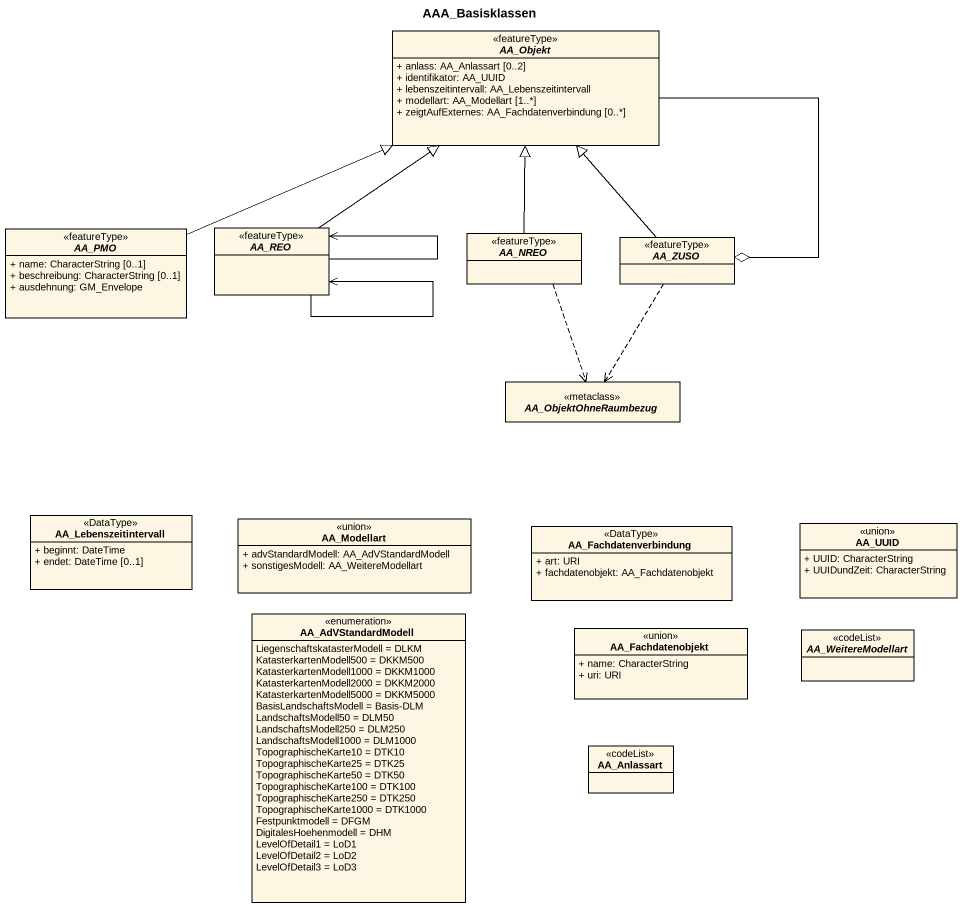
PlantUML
@startuml
title AAA_Basisklassen
hide circle
hide empty members
skinparam classAttributeIconSize 0
abstract class AA_Objekt <<featureType>> {
  + anlass: AA_Anlassart [0..2]
  + identifikator: AA_UUID
  + lebenszeitintervall: AA_Lebenszeitintervall
  + modellart: AA_Modellart [1..*]
  + zeigtAufExternes: AA_Fachdatenverbindung [0..*]
}
abstract class AA_PMO <<featureType>> {
  + name: CharacterString [0..1]
  + beschreibung: CharacterString [0..1]
  + ausdehnung: GM_Envelope
}
abstract class AA_REO <<featureType>>
abstract class AA_NREO <<featureType>>
abstract class AA_ZUSO <<featureType>>
abstract class AA_ObjektOhneRaumbezug <<metaclass>>
class AA_Lebenszeitintervall <<DataType>> {
  + beginnt: DateTime
  + endet: DateTime [0..1]
}
class AA_Modellart <<union>> {
  + advStandardModell: AA_AdVStandardModell
  + sonstigesModell: AA_WeitereModellart
}
class AA_Fachdatenverbindung <<DataType>> {
  + art: URI
  + fachdatenobjekt: AA_Fachdatenobjekt
}
class AA_UUID <<union>> {
  + UUID: CharacterString
  + UUIDundZeit: CharacterString
}
enum AA_AdVStandardModell {
  LiegenschaftskatasterModell = DLKM
  KatasterkartenModell500 = DKKM500
  KatasterkartenModell1000 = DKKM1000
  KatasterkartenModell2000 = DKKM2000
  KatasterkartenModell5000 = DKKM5000
  BasisLandschaftsModell = Basis-DLM
  LandschaftsModell50 = DLM50
  LandschaftsModell250 = DLM250
  LandschaftsModell1000 = DLM1000
  TopographischeKarte10 = DTK10
  TopographischeKarte25 = DTK25
  TopographischeKarte50 = DTK50
  TopographischeKarte100 = DTK100
  TopographischeKarte250 = DTK250
  TopographischeKarte1000 = DTK1000
  Festpunktmodell = DFGM
  DigitalesHoehenmodell = DHM
  LevelOfDetail1 = LoD1
  LevelOfDetail2 = LoD2
  LevelOfDetail3 = LoD3
}
class AA_Fachdatenobjekt <<union>> {
  + name: CharacterString
  + uri: URI
}
abstract class AA_WeitereModellart <<codeList>>
class AA_Anlassart <<codeList>>
AA_PMO -right-|> AA_Objekt
AA_REO -up-|> AA_Objekt
AA_REO --> AA_REO
AA_REO --> AA_REO
AA_NREO -up-|> AA_Objekt
AA_NREO ..> AA_ObjektOhneRaumbezug
AA_ZUSO o-up- AA_Objekt
AA_ZUSO -up-|> AA_Objekt
AA_ZUSO ..> AA_ObjektOhneRaumbezug
@enduml
